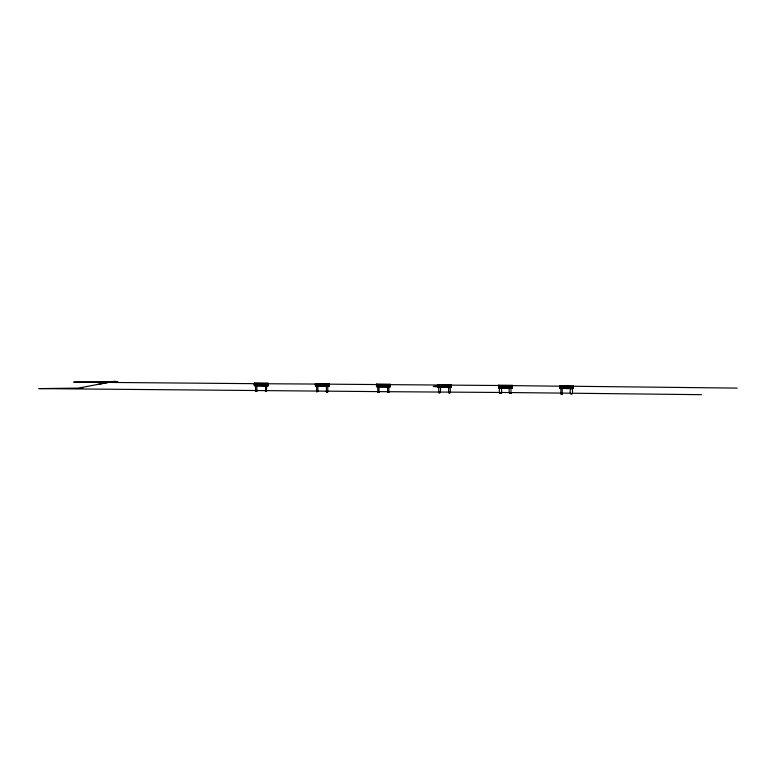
<?xml version="1.0" encoding="UTF-8"?>
<svg xmlns="http://www.w3.org/2000/svg" width="776" height="776" viewBox="0 0 776 776"><rect width="100%" height="100%" fill="white"/><g stroke="black" fill="none" stroke-linecap="round" stroke-linejoin="round"><path stroke-width="1.16" d="M254.402 384.76L254.412 383.053L267.982 383.169L267.972 384.877L254.402 384.634M260.852 383.577L260.852 384.818L260.852 384.139M261.531 383.587L261.531 384.818L261.531 384.139M267.303 383.635L267.293 384.867L267.303 384.188M315.463 385.294L315.473 383.587L329.043 383.703L329.034 385.41L315.463 385.255M316.152 384.062L316.142 385.294L316.152 384.062L265.877 383.751M376.525 385.827L376.544 384.12L390.105 384.236L390.095 385.944L376.525 385.701M377.214 384.595L377.204 385.827L377.214 385.158M389.426 384.702L389.416 385.944L389.426 384.702L390.105 384.712M437.586 386.361L437.606 384.654L451.166 384.77L451.157 386.477L437.586 386.235M450.487 385.245L450.478 386.477L450.487 385.245L451.166 385.245M498.658 386.894L498.667 385.187L512.238 385.303L512.228 386.332L498.658 386.215M499.337 385.672L499.327 386.904L499.337 385.672L498.658 385.662M559.719 387.428L559.729 385.72L573.299 385.837L573.289 387.544L559.719 387.311M560.398 386.205L560.398 387.437L560.398 386.205L509.298 385.594M566.17 386.254L566.16 387.486L566.17 386.254L566.849 386.254L566.839 387.496L566.849 386.254M254.412 383.053L254.392 385.779L267.962 385.895L267.982 383.169M255.091 384.081L255.081 384.76L255.091 383.528L254.412 383.528M255.556 385.235L255.595 391.211M256.914 385.245L256.866 391.22L256.672 390.667M266.663 385.488C267.225 384.518 265.062 399.815 265.731 385.323M315.473 383.587L315.454 386.312L329.024 386.429L329.043 383.703M316.909 391.201L316.598 391.744L316.618 385.769M317.976 385.779L317.84 391.317M321.914 385.352L321.914 384.673M322.593 385.352L322.593 384.673M326.609 391.366L327.676 391.802L326.434 391.279L326.434 391.832L326.463 385.856M327.811 385.866L327.763 391.841L326.415 391.56M328.355 385.4L328.364 384.721M376.544 384.12L376.515 386.846L390.085 386.962L390.105 384.236M377.679 386.303C378.116 394.664 377.223 391.24 378.649 392.287M379.037 386.312L378.989 392.287L377.98 391.735M387.525 386.39L387.67 392.287M388.33 391.822L388.805 392.375L388.883 386.399M437.606 384.654L437.577 387.379L451.147 387.496L451.166 384.77M438.275 385.691L438.265 386.37L438.275 385.129L437.596 385.129M438.721 392.811L438.75 386.836L439.42 387.399M444.037 385.74L444.037 386.419L444.047 385.187L444.726 385.187L444.716 386.419L444.716 385.74M448.877 392.627C451.593 394.033 449.799 386.244 449.74 386.933M512.238 385.303L512.208 388.029L498.648 387.913L498.667 385.187M498.648 387.913L498.658 385.876L512.228 385.992M501.17 387.379C503.246 395.488 497.726 395.517 499.812 387.37M505.098 386.952L505.108 386.273M505.777 386.962L505.787 386.283M509.648 387.457C507.659 392.957 511.171 394.334 509.939 393.122M511.006 387.466L510.957 393.451L510.618 393.083M511.539 387.011L511.549 385.779L512.228 385.779M559.729 385.72L559.709 388.446L573.28 388.563L573.299 385.837M560.873 387.903L560.825 393.888L560.825 393.335M561.329 393.413L562.183 393.898L562.231 387.913M570.709 387.99C568.372 396.138 574.259 396.158 572.067 388M572.61 387.544L572.61 386.865M97.078 384.556L113.529 381.423M437.906 385.808L433.299 386.477L444.367 387.466M256.895 385.798L256.827 385.594M255.576 385.788L256.235 385.788M266.663 385.759L266.246 385.876M317.782 386.254L317.471 386.332M317.297 386.332L316.957 386.079M326.454 386.205C328.811 386.894 326.677 385.468 327.472 386.409M326.958 386.409L326.454 386.089M255.605 390.658C255.343 391.463 256.07 390.541 256.526 390.871M256.361 391.172C254.8 390.124 257.108 391.919 256.866 390.667M266.702 390.832L265.344 391.143M439.604 387.001C441.243 386.429 440.642 394.189 439.197 392.307M448.78 387.321L449.255 387.486M316.598 391.705L316.598 391.191M327.268 391.57C328.461 391.783 327.094 390.871 327.676 391.841M326.609 391.793L326.502 391.317M500.142 387.922L500.481 387.932M500.966 387.855L500.656 387.932M509.648 387.893L509.735 387.728M377.728 392.045L377.66 392.084M378.135 391.735L378.901 392.249L378.494 391.735M387.476 392.249L387.67 392.375M561.368 388.417L562.222 388.388L561.727 388.466M570.709 388.427L571.388 388.553M572.038 388.398L571.728 388.388M438.721 392.307L439.856 392.588M440.031 392.51L439.555 392.501M449.391 392.908L448.557 392.346L449.867 392.908M449.692 392.51L448.732 392.588M501.092 392.811L501.092 393.248M500.258 393.16L499.783 392.801L501.092 392.928M499.763 393.306L499.957 392.879M509.939 393.199L509.793 393.442M510.86 393.17L510.86 393.325M560.825 393.413L561.979 393.888L561.979 393.345M562.183 393.898L562.154 393.345L562.183 393.859M570.661 393.461L570.661 393.616M571.815 393.51L572.019 393.665M572.019 393.587L571.514 393.665M256.895 385.556L256.41 385.323M265.489 385.439L266.071 385.876M387.612 386.933L388.194 386.952M439.594 387.282L440.011 386.846M448.606 387.234L448.625 392.549M439.604 386.962L439.759 387.311M256.012 390.745L256.526 390.832M265.44 391.026L266.362 391.269M316.598 391.308L317.733 391.715M326.434 391.832L326.909 391.405M388.737 391.822L388.737 392.375L388.63 391.822M448.557 392.549L449.799 392.908M509.619 393.238L510.453 393.248L509.793 392.879M561.678 393.655L561.019 393.335L561.019 393.888M562.086 393.82L561.678 393.49M327.724 386.215L326.958 386.099M509.735 387.845L511.006 388.019L510.501 388.019M255.711 391.211L256.361 391.22M439.963 392.268L439.206 392.268L439.711 392.462M448.877 392.384L449.799 392.753M510.753 393.17L510.104 392.966M560.912 393.413L561.504 393.888M265.683 390.978L266.197 391.269L265.547 390.755M326.745 391.599L326.909 391.725M327.423 391.492L327.268 391.366M561.164 393.607L561.678 393.888L561.164 393.655M378.184 386.855L379.037 386.865L378.533 386.865M265.693 390.823L265.848 390.794M317.074 391.589L316.773 391.55M378.649 392.171L378.135 391.89M439.032 392.617L439.546 392.821M561.678 393.772L561.329 393.684M254.412 383.392L267.982 383.509M376.535 384.459L390.105 384.576M437.596 384.993L451.166 385.109M499.375 385.507L328.364 384.168M509.968 385.623L512.228 385.643M559.729 386.06L569.904 386.147M262.463 383.732L73.691 382.131L117.768 381.627L114.101 381.317L80.054 387.796L82.886 388.039L38.8 388.601L387.709 391.696M254.412 383.742L267.982 383.858M315.473 384.275L329.043 384.392M376.535 384.809L390.105 384.925M437.596 385.342L451.166 385.459M559.729 386.409L573.289 386.535M254.412 384.081L267.982 384.198M315.473 384.615L329.043 384.731M376.535 385.148L390.105 385.265M437.596 385.682L451.166 385.798M559.719 386.749L573.289 386.865M254.402 384.207L255.081 384.207M265.712 384.382L267.972 384.401M315.463 384.741L316.142 384.741M328.355 384.847L329.034 384.857M390.095 385.468L376.535 385.274L390.095 385.633M437.596 385.808L438.275 385.808M450.487 385.915L451.166 385.924M498.658 386.341L499.337 386.351M511.549 386.458L512.218 387.011L498.658 386.778M559.719 386.875L569.894 387.049M257.797 384.469L267.972 384.556M451.157 386.167L437.596 386.05L451.157 386.322M559.719 386.991L569.894 387.205M254.402 384.479L267.972 384.721M376.525 385.546L390.095 385.788M505.438 386.797L512.218 386.855M559.719 387.146L569.894 387.36M256.662 385.284L267.962 385.381M451.157 386.981L437.586 386.865L451.157 387.146M254.392 385.303L267.962 385.536M504.303 387.612L512.218 387.68M254.392 385.459L267.962 385.701M315.454 386.07L329.024 386.235M437.586 387.059L451.147 387.302M498.648 387.593L512.218 387.835M254.392 385.614L267.962 385.856M315.454 386.147L329.024 386.39M379.91 386.836L390.085 386.923M437.586 387.214L451.147 387.457M498.648 387.748L512.218 387.99M559.709 388.407L573.28 388.524M499.404 392.462L388.863 391.705M570.68 393.19L501.102 392.472M510.104 392.889L510.753 393.131M256.012 390.9L256.672 391.22M500.258 393.073L500.772 393.277L500.103 393.083M574.192 386.273L737.2 388.107M561.329 393.335L562.183 393.384M439.197 392.433L439.856 392.821M449.042 392.51L449.556 392.908M378.484 392.171L377.97 391.851M378.484 392.287L377.834 392.006M572.824 393.219L701.543 394.683M382.985 384.654L382.975 385.885L382.985 384.654M383.664 384.654L383.654 385.885L383.664 384.654M388.873 386.875L388.369 386.943L388.873 386.914"/></g></svg>
